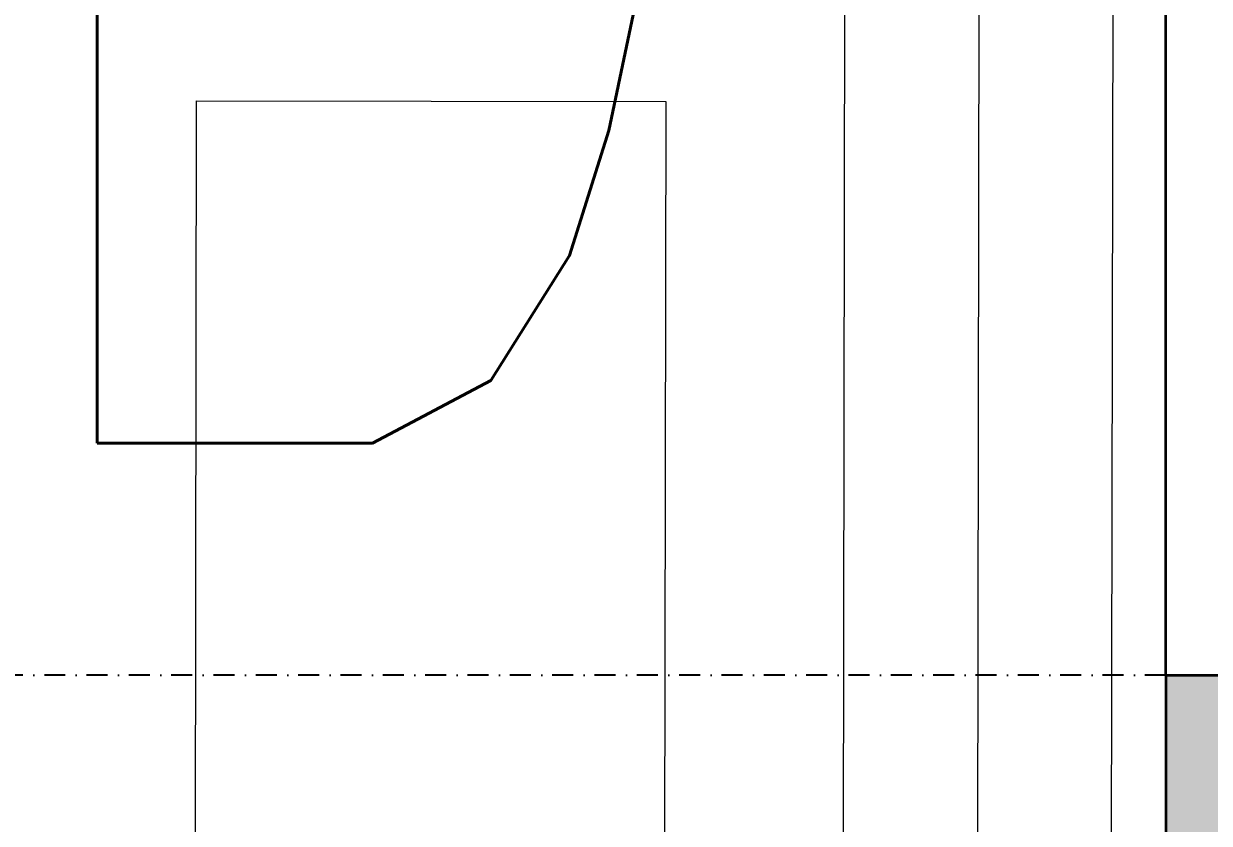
# Model space of a CAD drawing. Header units: inches. Extents: x -12418 to 57169, y -29325 to 19878.
# Drawn here: x 48340.8 to 48521.5, y -11572.3 to -11450.5 of the extents above; entities that cross this region are included whole.
import ezdxf

# ---------------------------------------------------------------- set-up
doc = ezdxf.new("R2010")
doc.units = ezdxf.units.IN
doc.header["$LTSCALE"] = 25
doc.header["$MEASUREMENT"] = 0
doc.linetypes.add('DASHDOT', pattern=[25.4, 12.7, -6.35, 0, -6.35])
doc.layers.get('0').update_dxf_attribs({"color": 8})
for name, color, linetype, lineweight in [('00-Ground Floor$0$LOADING', 253, 'Continuous', 5), ('E-LITE-CLNG-CNDT', 6, 'DASHDOT', 35), ('T-DATA-CLNG-COND', 51, 'DASHDOT', 25), ('T-DATA-DEVC-TYPE', 2, 'Continuous', 25), ('T-DATA-WALL @ 100', 33, 'Continuous', 35)]:
    doc.layers.add(name, color=color, linetype=linetype, lineweight=lineweight)
doc.styles.add('DC_Simplex', font='SIMPLEX.shx', dxfattribs={"width": 0.7})

# ---------------------------------------------------------------- blocks, each defined once
blk = doc.blocks.new('00-Ground Floor$0$workstation')
at = {"layer": '00-Ground Floor$0$LOADING'}
for p, q in [((2827.457, -1004.855, 0), (2827.383, -1049.855, 0)), ((2829.442, -1039.863, 0), (2829.498, -1006.47, 0)), ((2834.231, -1026.922, 0), (2834.264, -1006.819, 0)), ((2841.415, -1006.831, 0), (2841.382, -1026.934, 0)), ((2831.537, -1008.969, 0), (2831.485, -1039.866, 0)), ((2841.382, -1026.934, 0), (2834.231, -1026.922, 0))]:
    blk.add_line(p, q, dxfattribs=at)
blk = doc.blocks.new('00-Ground Floor')
at = {"layer": '00-Ground Floor$0$LOADING', "xscale": 10, "yscale": 10, "zscale": 10, "rotation": 180}
blk.add_blockref('00-Ground Floor$0$workstation', (76780.98, -21731.53, 0), dxfattribs=at)
blk = doc.blocks.new('*U26')
blk.add_hatch(color=254).paths.add_polyline_path([(-3.0308, 1.75), (-3.0309, 0.0003), (0, 0)])
blk.add_line((0, 0), (-3.0309, 0.0003))
blk.add_lwpolyline([(-3.0308, 1.75), (0, 0), (-3.0311, -1.75)], close=True)
at = {"layer": 'T-DATA-DEVC-TYPE', "style": 'DC_Simplex', "width": 0.7, "flags": 8}
blk.add_attdef('DC_TYPE', (2.6822, 5.6339), '', height=2, rotation=360, dxfattribs=at)

msp = doc.modelspace()

# ---------------------------------------------------------------- linework, layer by layer
at = {"layer": 'T-DATA-CLNG-COND', "ltscale": 0.01, "elevation": 0}
msp.add_lwpolyline([(48514.84, -11549.73), (45407.87, -11549.73, -0.414214), (45332.87, -11474.73), (45332.87, -9167.86)], format="xyb", dxfattribs=at)

# ---------------------------------------------------------------- block references
at = {"layer": 'E-LITE-CLNG-CNDT'}
msp.add_blockref('00-Ground Floor', (0, 0), dxfattribs=at)
at = {"layer": 'T-DATA-WALL @ 100'}
ref = msp.add_blockref('*U26', (48817.93, -11549.73, 0), dxfattribs=dict(at, xscale=-100, yscale=100, zscale=100, rotation=180))
ref.add_attrib('DC_TYPE', 'D', (48327.99, -11514.37, 0), dxfattribs={"layer": 'T-DATA-DEVC-TYPE', "height": 200, "style": 'DC_Simplex', "width": 0.7, "flags": 8})

doc.saveas('drawing.dxf')
